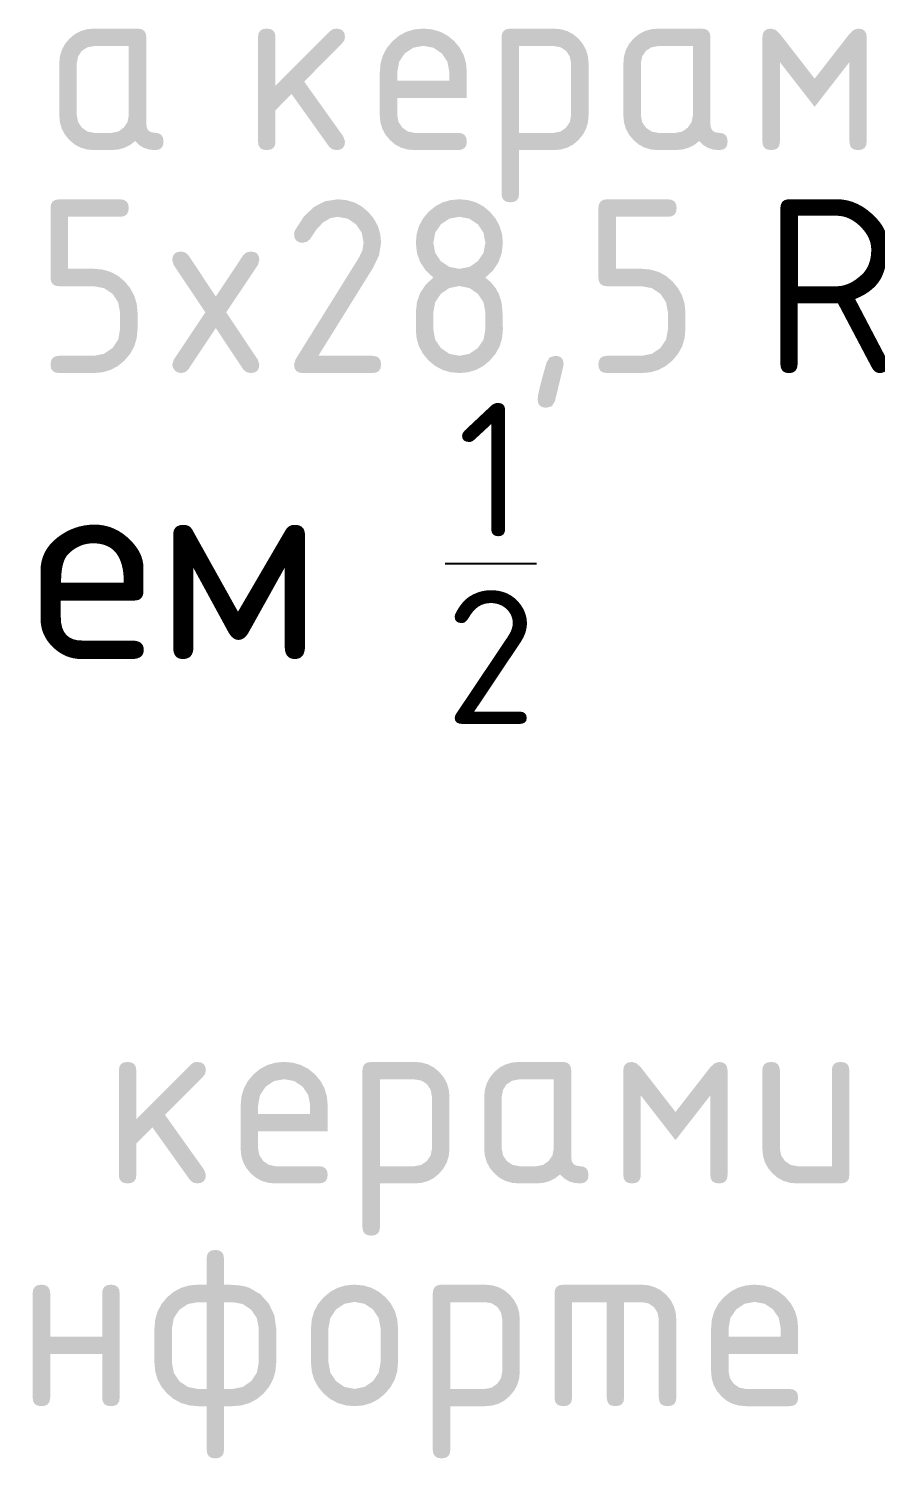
# Model space of a CAD drawing. Header units: millimetres. Extents: x 0 to 1189, y 0 to 841.
# Drawn here: x 1029.61 to 1044.37, y 331.33 to 356.24 of the extents above; entities that cross this region are included whole.
import ezdxf

# ---------------------------------------------------------------- set-up
doc = ezdxf.new("R2010")
doc.units = ezdxf.units.MM

msp = doc.modelspace()

# ---------------------------------------------------------------- hatches: boundary and pattern name
h = msp.add_hatch(color=7)
h.paths.add_polyline_path([(1031.36032, 355.939711), (1030.755086, 355.939711), (1030.637333, 355.917938), (1030.539009, 355.854824), (1030.475895, 355.756569), (1030.454122, 355.639298), (1030.454122, 354.733101), (1030.476447, 354.617483), (1030.543419, 354.517575), (1030.641191, 354.450603), (1030.755086, 354.428278), (1031.059357, 354.428278), (1031.174905, 354.450603), (1031.271023, 354.517575), (1031.337996, 354.615829), (1031.36032, 354.733101)])
h.paths.add_polyline_path([(1031.965555, 354.276143), (1031.956106, 354.209954), (1031.928003, 354.163764), (1031.881606, 354.136694), (1031.817278, 354.127866), (1031.714881, 354.137444), (1031.623181, 354.166451), (1031.541713, 354.215303), (1031.470012, 354.284411), (1031.380345, 354.215303), (1031.282254, 354.166451), (1031.175379, 354.137444), (1031.059357, 354.127866), (1030.755086, 354.127866), (1030.632673, 354.138331), (1030.520337, 354.170241), (1030.41844, 354.224372), (1030.327343, 354.301499), (1030.249527, 354.394517), (1030.19388, 354.496629), (1030.160454, 354.609077), (1030.1493, 354.733101), (1030.1493, 355.639298), (1030.160454, 355.761462), (1030.19388, 355.874116), (1030.249527, 355.977262), (1030.327343, 356.0709), (1030.41844, 356.146167), (1030.520337, 356.200504), (1030.632673, 356.233448), (1030.755086, 356.244533), (1031.512456, 356.244533), (1031.579334, 356.235085), (1031.62704, 356.206981), (1031.655625, 356.160584), (1031.665142, 356.096256), (1031.665142, 354.580965), (1031.674651, 354.514087), (1031.703176, 354.466381), (1031.750718, 354.437796), (1031.817278, 354.428278), (1031.881606, 354.41877), (1031.928003, 354.390245), (1031.956106, 354.342702)])
h = msp.add_hatch(color=7)
h.dxf.hatch_style = 2
h.paths.add_polyline_path([(1033.915765, 355.249589), (1034.868265, 356.202089), (1034.914774, 356.234473), (1034.974098, 356.244533), (1035.040976, 356.235085), (1035.088682, 356.206981), (1035.117268, 356.160584), (1035.126785, 356.096256), (1035.11452, 356.038585), (1035.079931, 355.990423), (1034.415166, 355.321798), (1035.097019, 354.364889), (1035.126785, 354.276143), (1035.117268, 354.209954), (1035.088682, 354.163764), (1035.040976, 354.136694), (1034.974098, 354.127866), (1034.9012, 354.143645), (1034.847319, 354.191256), (1034.195231, 355.105722), (1033.915765, 354.822397), (1033.915765, 354.276143), (1033.906256, 354.209954), (1033.877731, 354.163764), (1033.830189, 354.136694), (1033.763629, 354.127866), (1033.696751, 354.136694), (1033.649045, 354.163764), (1033.62046, 354.209954), (1033.610943, 354.276143), (1033.610943, 356.096256), (1033.62046, 356.160584), (1033.649045, 356.206981), (1033.696751, 356.235085), (1033.763629, 356.244533), (1033.830189, 356.235085), (1033.877731, 356.206981), (1033.906256, 356.160584), (1033.915765, 356.096256)])
h = msp.add_hatch(color=7)
h.paths.add_polyline_path([(1036.490509, 355.94412), (1036.315498, 355.911805), (1036.168599, 355.812931), (1036.069725, 355.666032), (1036.03741, 355.491022), (1036.03741, 355.338335), (1036.943608, 355.338335), (1036.943608, 355.491022), (1036.911293, 355.666032), (1036.812418, 355.812931), (1036.66552, 355.911805)])
h.paths.add_polyline_path([(1036.03741, 355.034064), (1036.03741, 354.733101), (1036.059734, 354.617483), (1036.126707, 354.517575), (1036.224478, 354.450603), (1036.338373, 354.428278), (1037.095743, 354.428278), (1037.162621, 354.41877), (1037.210327, 354.390245), (1037.238913, 354.342702), (1037.24843, 354.276143), (1037.238913, 354.209954), (1037.210327, 354.163764), (1037.162621, 354.136694), (1037.095743, 354.127866), (1036.338373, 354.127866), (1036.21596, 354.138331), (1036.103624, 354.170241), (1036.001727, 354.224372), (1035.91063, 354.301499), (1035.832814, 354.394517), (1035.777167, 354.496629), (1035.743741, 354.609077), (1035.732588, 354.733101), (1035.732588, 355.486612), (1035.746187, 355.639118), (1035.787227, 355.779376), (1035.856068, 355.907749), (1035.953074, 356.024598), (1036.069604, 356.121285), (1036.197813, 356.189962), (1036.338012, 356.230942), (1036.490509, 356.244533), (1036.643006, 356.231002), (1036.783204, 356.190445), (1036.911413, 356.122912), (1037.027944, 356.028456), (1037.124949, 355.911926), (1037.19379, 355.783717), (1037.23483, 355.643519), (1037.24843, 355.491022), (1037.24843, 355.034064)])
h = msp.add_hatch(color=7)
h.paths.add_polyline_path([(1037.854233, 356.096256), (1037.86375, 356.160584), (1037.892335, 356.206981), (1037.940041, 356.235085), (1038.006919, 356.244533), (1038.764289, 356.244533), (1038.886702, 356.233448), (1038.999038, 356.200504), (1039.100935, 356.146167), (1039.192032, 356.0709), (1039.269848, 355.977262), (1039.325495, 355.874116), (1039.358921, 355.761462), (1039.370075, 355.639298), (1039.370075, 354.733101), (1039.358921, 354.610937), (1039.325495, 354.498283), (1039.269848, 354.395137), (1039.192032, 354.301499), (1039.100935, 354.224372), (1038.999038, 354.170241), (1038.886702, 354.138331), (1038.764289, 354.127866), (1038.159055, 354.127866), (1038.159055, 353.366087), (1038.149546, 353.301758), (1038.121021, 353.255361), (1038.073478, 353.227258), (1038.006919, 353.21781), (1037.940041, 353.227258), (1037.892335, 353.255361), (1037.86375, 353.301758), (1037.854233, 353.366087)])
h.paths.add_polyline_path([(1038.159055, 355.939711), (1038.159055, 354.428278), (1038.764289, 354.428278), (1038.879837, 354.450603), (1038.975956, 354.517575), (1039.042928, 354.615829), (1039.065253, 354.733101), (1039.065253, 355.639298), (1039.04348, 355.756569), (1038.980365, 355.854824), (1038.882042, 355.919591), (1038.764289, 355.939711)])
h = msp.add_hatch(color=7)
h.paths.add_polyline_path([(1041.186897, 355.939711), (1040.581663, 355.939711), (1040.46391, 355.917938), (1040.365587, 355.854824), (1040.302473, 355.756569), (1040.2807, 355.639298), (1040.2807, 354.733101), (1040.303024, 354.617483), (1040.369996, 354.517575), (1040.467768, 354.450603), (1040.581663, 354.428278), (1040.885934, 354.428278), (1041.001482, 354.450603), (1041.097601, 354.517575), (1041.164573, 354.615829), (1041.186897, 354.733101)])
h.paths.add_polyline_path([(1041.792132, 354.276143), (1041.782684, 354.209954), (1041.75458, 354.163764), (1041.708183, 354.136694), (1041.643855, 354.127866), (1041.541458, 354.137444), (1041.449758, 354.166451), (1041.36829, 354.215303), (1041.296589, 354.284411), (1041.206922, 354.215303), (1041.108832, 354.166451), (1041.001956, 354.137444), (1040.885934, 354.127866), (1040.581663, 354.127866), (1040.45925, 354.138331), (1040.346914, 354.170241), (1040.245017, 354.224372), (1040.15392, 354.301499), (1040.076104, 354.394517), (1040.020457, 354.496629), (1039.987031, 354.609077), (1039.975877, 354.733101), (1039.975877, 355.639298), (1039.987031, 355.761462), (1040.020457, 355.874116), (1040.076104, 355.977262), (1040.15392, 356.0709), (1040.245017, 356.146167), (1040.346914, 356.200504), (1040.45925, 356.233448), (1040.581663, 356.244533), (1041.339033, 356.244533), (1041.405911, 356.235085), (1041.453617, 356.206981), (1041.482202, 356.160584), (1041.491719, 356.096256), (1041.491719, 354.580965), (1041.501228, 354.514087), (1041.529753, 354.466381), (1041.577296, 354.437796), (1041.643855, 354.428278), (1041.708183, 354.41877), (1041.75458, 354.390245), (1041.782684, 354.342702)])
h = msp.add_hatch(color=7)
h.dxf.hatch_style = 2
h.paths.add_polyline_path([(1043.308286, 354.881377), (1042.703052, 355.660245), (1042.703052, 354.276143), (1042.693544, 354.209954), (1042.665018, 354.163764), (1042.617476, 354.136694), (1042.550917, 354.127866), (1042.484039, 354.136694), (1042.436333, 354.163764), (1042.407747, 354.209954), (1042.39823, 354.276143), (1042.39823, 356.096256), (1042.407747, 356.160584), (1042.436333, 356.206981), (1042.484039, 356.235085), (1042.550917, 356.244533), (1042.626984, 356.221726), (1042.703052, 356.151377), (1043.308286, 355.37251), (1043.914072, 356.151377), (1043.99014, 356.221726), (1044.066207, 356.244533), (1044.130536, 356.235085), (1044.176933, 356.206981), (1044.205036, 356.160584), (1044.214484, 356.096256), (1044.214484, 354.276143), (1044.205036, 354.209954), (1044.176933, 354.163764), (1044.130536, 354.136694), (1044.066207, 354.127866), (1043.999648, 354.136694), (1043.952106, 354.163764), (1043.92358, 354.209954), (1043.914072, 354.276143), (1043.914072, 355.660245)])
h = msp.add_hatch(color=7)
h.dxf.hatch_style = 2
h.paths.add_polyline_path([(1029.996134, 351.907342), (1029.996134, 353.118362), (1030.005651, 353.184921), (1030.034236, 353.232464), (1030.081942, 353.260989), (1030.14882, 353.270498), (1031.207154, 353.270498), (1031.273713, 353.260989), (1031.321255, 353.232464), (1031.349781, 353.184921), (1031.359289, 353.118362), (1031.349781, 353.051484), (1031.321255, 353.003778), (1031.273713, 352.975193), (1031.207154, 352.965675), (1030.300956, 352.965675), (1030.300956, 352.060029), (1030.754055, 352.060029), (1030.904631, 352.046429), (1031.044614, 352.00539), (1031.172711, 351.936548), (1031.287631, 351.839543), (1031.385007, 351.720532), (1031.4552, 351.591496), (1031.497696, 351.452124), (1031.511976, 351.302108), (1031.511976, 351.001695), (1031.497696, 350.84919), (1031.4552, 350.708931), (1031.385007, 350.580558), (1031.287631, 350.463709), (1031.170851, 350.367023), (1031.04296, 350.298345), (1030.904011, 350.257365), (1030.754055, 350.243774), (1030.14882, 350.243774), (1030.081942, 350.252602), (1030.034236, 350.279672), (1030.005651, 350.325862), (1029.996134, 350.392051), (1030.005651, 350.458611), (1030.034236, 350.506153), (1030.081942, 350.534678), (1030.14882, 350.544187), (1030.754055, 350.544187), (1030.929065, 350.578707), (1031.075964, 350.679786), (1031.174839, 350.824824), (1031.207154, 351.001695), (1031.207154, 351.302108), (1031.174839, 351.477119), (1031.075964, 351.624017), (1030.929065, 351.722892), (1030.754055, 351.755207), (1030.14882, 351.755207), (1030.081942, 351.764715), (1030.034236, 351.793241), (1030.005651, 351.840783)])
h = msp.add_hatch(color=7)
h.dxf.hatch_style = 2
h.paths.add_polyline_path([(1034.997178, 353.270498), (1035.147754, 353.256984), (1035.287737, 353.216134), (1035.415834, 353.147482), (1035.530754, 353.050563), (1035.62813, 352.933714), (1035.698324, 352.805341), (1035.740819, 352.665082), (1035.755099, 352.512577), (1035.720028, 352.296225), (1035.61509, 352.076565), (1034.66259, 350.544187), (1035.602412, 350.544187), (1035.66929, 350.534678), (1035.716996, 350.506153), (1035.745582, 350.458611), (1035.755099, 350.392051), (1035.745582, 350.325862), (1035.716996, 350.279672), (1035.66929, 350.252602), (1035.602412, 350.243774), (1034.391943, 350.243774), (1034.325065, 350.252602), (1034.277359, 350.279672), (1034.248774, 350.325862), (1034.239257, 350.392051), (1034.264613, 350.480797), (1035.374209, 352.262876), (1035.43126, 352.386279), (1035.450277, 352.512577), (1035.417962, 352.688001), (1035.319087, 352.834486), (1035.172189, 352.93336), (1034.997178, 352.965675), (1034.870088, 352.941896), (1034.748993, 352.870522), (1034.633479, 352.751502), (1034.523133, 352.584786), (1034.468493, 352.531318), (1034.391943, 352.512577), (1034.325065, 352.522171), (1034.277359, 352.550886), (1034.248774, 352.598618), (1034.239257, 352.665263), (1034.251935, 352.724243), (1034.405353, 352.963307), (1034.580114, 353.134003), (1034.777096, 353.236382)])
h = msp.add_hatch(color=7)
h.paths.add_polyline_path([(1037.118739, 350.544187), (1037.29375, 350.578707), (1037.440649, 350.679786), (1037.539523, 350.824824), (1037.571838, 351.001695), (1037.571838, 351.302108), (1037.539523, 351.477119), (1037.440649, 351.624017), (1037.29375, 351.724821), (1037.118739, 351.759065), (1036.943728, 351.724821), (1036.79683, 351.624017), (1036.697955, 351.478772), (1036.66564, 351.302108), (1036.66564, 351.001695), (1036.697955, 350.824824), (1036.79683, 350.679786), (1036.943728, 350.578707)])
h.paths.add_polyline_path([(1037.118739, 350.243774), (1036.966242, 350.257365), (1036.826044, 350.298345), (1036.697835, 350.367023), (1036.581304, 350.463709), (1036.484299, 350.580489), (1036.415457, 350.70838), (1036.374418, 350.847329), (1036.360818, 350.997286), (1036.360818, 351.302108), (1036.379921, 351.480624), (1036.437162, 351.641312), (1036.532436, 351.783706), (1036.66564, 351.907342), (1036.532436, 352.031211), (1036.437162, 352.173579), (1036.379921, 352.334138), (1036.360818, 352.512577), (1036.374418, 352.665082), (1036.415457, 352.805341), (1036.484299, 352.933714), (1036.581304, 353.050563), (1036.697835, 353.147482), (1036.826044, 353.216134), (1036.966242, 353.256984), (1037.118739, 353.270498), (1037.269316, 353.256984), (1037.409299, 353.216134), (1037.537396, 353.147482), (1037.652316, 353.050563), (1037.749691, 352.933714), (1037.819885, 352.805341), (1037.86238, 352.665082), (1037.87666, 352.512577), (1037.857557, 352.334138), (1037.800317, 352.173579), (1037.705043, 352.031211), (1037.571838, 351.907342), (1037.672022, 351.820224), (1037.750708, 351.723443), (1037.808723, 351.61705), (1037.846895, 351.501096), (1037.860382, 351.424159), (1037.869632, 351.314303), (1037.874955, 351.171892), (1037.87666, 350.997286), (1037.86238, 350.847329), (1037.819885, 350.70838), (1037.749691, 350.580489), (1037.652316, 350.463709), (1037.537396, 350.367023), (1037.409299, 350.298345), (1037.269316, 350.257365)])
h.paths.add_polyline_path([(1037.118739, 352.060029), (1037.29375, 352.092344), (1037.440649, 352.191218), (1037.539523, 352.337635), (1037.571838, 352.512577), (1037.539523, 352.688001), (1037.440649, 352.834486), (1037.29375, 352.93336), (1037.118739, 352.965675), (1036.943728, 352.93336), (1036.79683, 352.834486), (1036.697955, 352.688001), (1036.66564, 352.512577), (1036.697955, 352.337635), (1036.79683, 352.191218), (1036.943728, 352.092344)])
h = msp.add_hatch(color=7)
h.dxf.hatch_style = 2
h.paths.add_polyline_path([(1039.540877, 351.907342), (1039.540877, 353.118362), (1039.550394, 353.184921), (1039.578979, 353.232464), (1039.626685, 353.260989), (1039.693563, 353.270498), (1040.751897, 353.270498), (1040.818456, 353.260989), (1040.865998, 353.232464), (1040.894523, 353.184921), (1040.904032, 353.118362), (1040.894523, 353.051484), (1040.865998, 353.003778), (1040.818456, 352.975193), (1040.751897, 352.965675), (1039.845699, 352.965675), (1039.845699, 352.060029), (1040.298798, 352.060029), (1040.449374, 352.046429), (1040.589357, 352.00539), (1040.717454, 351.936548), (1040.832374, 351.839543), (1040.92975, 351.720532), (1040.999943, 351.591496), (1041.042439, 351.452124), (1041.056719, 351.302108), (1041.056719, 351.001695), (1041.042439, 350.84919), (1040.999943, 350.708931), (1040.92975, 350.580558), (1040.832374, 350.463709), (1040.715594, 350.367023), (1040.587703, 350.298345), (1040.448754, 350.257365), (1040.298798, 350.243774), (1039.693563, 350.243774), (1039.626685, 350.252602), (1039.578979, 350.279672), (1039.550394, 350.325862), (1039.540877, 350.392051), (1039.550394, 350.458611), (1039.578979, 350.506153), (1039.626685, 350.534678), (1039.693563, 350.544187), (1040.298798, 350.544187), (1040.473808, 350.578707), (1040.620707, 350.679786), (1040.719582, 350.824824), (1040.751897, 351.001695), (1040.751897, 351.302108), (1040.719582, 351.477119), (1040.620707, 351.624017), (1040.473808, 351.722892), (1040.298798, 351.755207), (1039.693563, 351.755207), (1039.626685, 351.764715), (1039.578979, 351.793241), (1039.550394, 351.840783)])
h = msp.add_hatch(color=7)
h.dxf.hatch_style = 2
h.paths.add_polyline_path([(1033.057517, 351.302108), (1033.608181, 350.476387), (1033.633537, 350.392051), (1033.62402, 350.325862), (1033.595434, 350.279672), (1033.547728, 350.252602), (1033.480851, 350.243774), (1033.407952, 350.259553), (1033.354071, 350.307164), (1032.875616, 351.027051), (1032.397161, 350.307164), (1032.34328, 350.259553), (1032.270382, 350.243774), (1032.212711, 350.253834), (1032.164548, 350.286218), (1032.12996, 350.336034), (1032.117695, 350.392051), (1032.143051, 350.476387), (1032.693715, 351.302108), (1032.143051, 352.123419), (1032.117695, 352.212164), (1032.127212, 352.276493), (1032.155798, 352.32289), (1032.203504, 352.350993), (1032.270382, 352.360441), (1032.34328, 352.344663), (1032.397161, 352.297051), (1032.875616, 351.577164), (1033.354071, 352.297051), (1033.407952, 352.344663), (1033.480851, 352.360441), (1033.547728, 352.351613), (1033.595434, 352.324543), (1033.62402, 352.278353), (1033.633537, 352.212164), (1033.608181, 352.123419)])
h = msp.add_hatch(color=7)
h.dxf.hatch_style = 2
h.paths.add_polyline_path([(1038.787202, 350.544187), (1038.85153, 350.535359), (1038.897927, 350.508289), (1038.926031, 350.462099), (1038.935479, 350.39591), (1038.92597, 350.348419), (1038.897445, 350.225171), (1038.849903, 350.026475), (1038.783343, 349.752642), (1038.731322, 349.667065), (1038.635066, 349.63854), (1038.568189, 349.647368), (1038.520483, 349.674438), (1038.491897, 349.720628), (1038.48238, 349.786817), (1038.491957, 349.866941), (1038.520965, 350.000344), (1038.569816, 350.1878), (1038.638925, 350.430085), (1038.6926, 350.515661)])
h = msp.add_hatch(color=7)
h.dxf.hatch_style = 2
h.paths.add_polyline_path([(1031.491647, 337.2473), (1032.444147, 338.1998), (1032.490656, 338.232184), (1032.54998, 338.242244), (1032.616858, 338.232796), (1032.664564, 338.204692), (1032.69315, 338.158296), (1032.702667, 338.093967), (1032.690402, 338.036296), (1032.655814, 337.988134), (1031.991048, 337.31951), (1032.672901, 336.3626), (1032.702667, 336.273854), (1032.69315, 336.207665), (1032.664564, 336.161475), (1032.616858, 336.134405), (1032.54998, 336.125577), (1032.477082, 336.141356), (1032.423201, 336.188967), (1031.771113, 337.103433), (1031.491647, 336.820109), (1031.491647, 336.273854), (1031.482139, 336.207665), (1031.453613, 336.161475), (1031.406071, 336.134405), (1031.339512, 336.125577), (1031.272634, 336.134405), (1031.224928, 336.161475), (1031.196342, 336.207665), (1031.186825, 336.273854), (1031.186825, 338.093967), (1031.196342, 338.158296), (1031.224928, 338.204692), (1031.272634, 338.232796), (1031.339512, 338.242244), (1031.406071, 338.232796), (1031.453613, 338.204692), (1031.482139, 338.158296), (1031.491647, 338.093967)])
h = msp.add_hatch(color=7)
h.paths.add_polyline_path([(1034.066496, 337.941832), (1033.891486, 337.909517), (1033.744587, 337.810642), (1033.645712, 337.663744), (1033.613397, 337.488733), (1033.613397, 337.336046), (1034.519595, 337.336046), (1034.519595, 337.488733), (1034.48728, 337.663744), (1034.388406, 337.810642), (1034.241507, 337.909517)])
h.paths.add_polyline_path([(1033.613397, 337.031775), (1033.613397, 336.730812), (1033.635722, 336.615194), (1033.702694, 336.515287), (1033.800466, 336.448314), (1033.914361, 336.42599), (1034.671731, 336.42599), (1034.738609, 336.416481), (1034.786315, 336.387956), (1034.8149, 336.340413), (1034.824417, 336.273854), (1034.8149, 336.207665), (1034.786315, 336.161475), (1034.738609, 336.134405), (1034.671731, 336.125577), (1033.914361, 336.125577), (1033.791948, 336.136042), (1033.679612, 336.167952), (1033.577715, 336.222083), (1033.486618, 336.29921), (1033.408802, 336.392228), (1033.353155, 336.49434), (1033.319729, 336.606788), (1033.308575, 336.730812), (1033.308575, 337.484323), (1033.322175, 337.636829), (1033.363215, 337.777087), (1033.432056, 337.90546), (1033.529061, 338.022309), (1033.645592, 338.118996), (1033.773801, 338.187674), (1033.913999, 338.228653), (1034.066496, 338.242244), (1034.218994, 338.228713), (1034.359192, 338.188156), (1034.487401, 338.120623), (1034.603931, 338.026168), (1034.700937, 337.909637), (1034.769778, 337.781428), (1034.810818, 337.64123), (1034.824417, 337.488733), (1034.824417, 337.031775)])
h = msp.add_hatch(color=7)
h.paths.add_polyline_path([(1035.430326, 338.093967), (1035.439843, 338.158296), (1035.468429, 338.204692), (1035.516134, 338.232796), (1035.583012, 338.242244), (1036.340382, 338.242244), (1036.462795, 338.231159), (1036.575131, 338.198216), (1036.677028, 338.143878), (1036.768125, 338.068611), (1036.845941, 337.974973), (1036.901588, 337.871827), (1036.935014, 337.759173), (1036.946168, 337.63701), (1036.946168, 336.730812), (1036.935014, 336.608649), (1036.901588, 336.495994), (1036.845941, 336.392848), (1036.768125, 336.29921), (1036.677028, 336.222083), (1036.575131, 336.167952), (1036.462795, 336.136042), (1036.340382, 336.125577), (1035.735148, 336.125577), (1035.735148, 335.363798), (1035.725639, 335.299469), (1035.697114, 335.253072), (1035.649572, 335.224969), (1035.583012, 335.215521), (1035.516134, 335.224969), (1035.468429, 335.253072), (1035.439843, 335.299469), (1035.430326, 335.363798)])
h.paths.add_polyline_path([(1035.735148, 337.937422), (1035.735148, 336.42599), (1036.340382, 336.42599), (1036.455931, 336.448314), (1036.552049, 336.515287), (1036.619021, 336.613541), (1036.641346, 336.730812), (1036.641346, 337.63701), (1036.619573, 337.754281), (1036.556459, 337.852535), (1036.458136, 337.917303), (1036.340382, 337.937422)])
h = msp.add_hatch(color=7)
h.paths.add_polyline_path([(1038.763096, 337.937422), (1038.157862, 337.937422), (1038.040108, 337.915649), (1037.941785, 337.852535), (1037.878671, 337.754281), (1037.856898, 337.63701), (1037.856898, 336.730812), (1037.879222, 336.615194), (1037.946195, 336.515287), (1038.043967, 336.448314), (1038.157862, 336.42599), (1038.462133, 336.42599), (1038.577681, 336.448314), (1038.673799, 336.515287), (1038.740772, 336.613541), (1038.763096, 336.730812)])
h.paths.add_polyline_path([(1039.36833, 336.273854), (1039.358882, 336.207665), (1039.330779, 336.161475), (1039.284382, 336.134405), (1039.220054, 336.125577), (1039.117657, 336.135155), (1039.025957, 336.164162), (1038.944489, 336.213014), (1038.872788, 336.282122), (1038.783121, 336.213014), (1038.68503, 336.164162), (1038.578155, 336.135155), (1038.462133, 336.125577), (1038.157862, 336.125577), (1038.035449, 336.136042), (1037.923113, 336.167952), (1037.821216, 336.222083), (1037.730119, 336.29921), (1037.652303, 336.392228), (1037.596656, 336.49434), (1037.56323, 336.606788), (1037.552076, 336.730812), (1037.552076, 337.63701), (1037.56323, 337.759173), (1037.596656, 337.871827), (1037.652303, 337.974973), (1037.730119, 338.068611), (1037.821216, 338.143878), (1037.923113, 338.198216), (1038.035449, 338.231159), (1038.157862, 338.242244), (1038.915232, 338.242244), (1038.982109, 338.232796), (1039.029815, 338.204692), (1039.058401, 338.158296), (1039.067918, 338.093967), (1039.067918, 336.578676), (1039.077427, 336.511798), (1039.105952, 336.464092), (1039.153494, 336.435507), (1039.220054, 336.42599), (1039.284382, 336.416481), (1039.330779, 336.387956), (1039.358882, 336.340413)])
h = msp.add_hatch(color=7)
h.dxf.hatch_style = 2
h.paths.add_polyline_path([(1040.88459, 336.879089), (1040.279356, 337.657956), (1040.279356, 336.273854), (1040.269848, 336.207665), (1040.241322, 336.161475), (1040.19378, 336.134405), (1040.127221, 336.125577), (1040.060343, 336.134405), (1040.012637, 336.161475), (1039.984051, 336.207665), (1039.974534, 336.273854), (1039.974534, 338.093967), (1039.984051, 338.158296), (1040.012637, 338.204692), (1040.060343, 338.232796), (1040.127221, 338.242244), (1040.203288, 338.219437), (1040.279356, 338.149089), (1040.88459, 337.370221), (1041.490376, 338.149089), (1041.566444, 338.219437), (1041.642512, 338.242244), (1041.70684, 338.232796), (1041.753237, 338.204692), (1041.78134, 338.158296), (1041.790788, 338.093967), (1041.790788, 336.273854), (1041.78134, 336.207665), (1041.753237, 336.161475), (1041.70684, 336.134405), (1041.642512, 336.125577), (1041.575952, 336.134405), (1041.52841, 336.161475), (1041.499885, 336.207665), (1041.490376, 336.273854), (1041.490376, 337.657956)])
h = msp.add_hatch(color=7)
h.dxf.hatch_style = 2
h.paths.add_polyline_path([(1043.912834, 338.093967), (1043.912834, 336.273854), (1043.903317, 336.207665), (1043.874731, 336.161475), (1043.827025, 336.134405), (1043.760147, 336.125577), (1043.002778, 336.125577), (1042.880365, 336.136042), (1042.768029, 336.167952), (1042.666132, 336.222083), (1042.575035, 336.29921), (1042.497218, 336.392228), (1042.441572, 336.49434), (1042.408146, 336.606788), (1042.396992, 336.730812), (1042.396992, 338.093967), (1042.406509, 338.158296), (1042.435095, 338.204692), (1042.482801, 338.232796), (1042.549679, 338.242244), (1042.616238, 338.232796), (1042.66378, 338.204692), (1042.692306, 338.158296), (1042.701814, 338.093967), (1042.701814, 336.730812), (1042.724138, 336.615194), (1042.791111, 336.515287), (1042.888883, 336.448314), (1043.002778, 336.42599), (1043.608012, 336.42599), (1043.608012, 338.093967), (1043.61752, 338.158296), (1043.646046, 338.204692), (1043.693588, 338.232796), (1043.760147, 338.242244), (1043.827025, 338.232796), (1043.874731, 338.204692), (1043.903317, 338.158296)])
h = msp.add_hatch(color=7)
h.paths.add_polyline_path([(1032.717119, 332.545426), (1032.717119, 334.056858), (1032.564983, 334.056858), (1032.389973, 334.024543), (1032.243074, 333.925669), (1032.144199, 333.779183), (1032.111884, 333.603759), (1032.111884, 332.998525), (1032.144199, 332.824961), (1032.243074, 332.676615), (1032.389973, 332.579394), (1032.564983, 332.545426)])
h.paths.add_polyline_path([(1032.717119, 332.245013), (1032.564983, 332.245013), (1032.412486, 332.258604), (1032.272288, 332.299584), (1032.144079, 332.368262), (1032.027548, 332.464948), (1031.930543, 332.581728), (1031.861702, 332.709619), (1031.820662, 332.848568), (1031.807062, 332.998525), (1031.807062, 333.603759), (1031.820662, 333.756265), (1031.861702, 333.896523), (1031.930543, 334.024896), (1032.027548, 334.141745), (1032.144079, 334.238432), (1032.272288, 334.30711), (1032.412486, 334.348089), (1032.564983, 334.36168), (1032.717119, 334.36168), (1032.717119, 334.818638), (1032.726644, 334.882966), (1032.754877, 334.929363), (1032.8013, 334.957466), (1032.865396, 334.966914), (1032.932274, 334.957466), (1032.97998, 334.929363), (1033.008565, 334.882966), (1033.018082, 334.818638), (1033.018082, 334.36168), (1033.162458, 334.358416), (1033.284664, 334.348382), (1033.384649, 334.331217), (1033.462362, 334.306559), (1033.655632, 334.192457), (1033.801359, 334.027092), (1033.896375, 333.826588), (1033.928139, 333.603759), (1033.928139, 332.998525), (1033.914005, 332.848568), (1033.872122, 332.709619), (1033.803263, 332.581728), (1033.708204, 332.464948), (1033.591355, 332.368262), (1033.462982, 332.299584), (1033.322724, 332.258604), (1033.170218, 332.245013), (1033.018082, 332.245013), (1033.018082, 331.483234), (1033.008565, 331.418905), (1032.97998, 331.372508), (1032.932274, 331.344405), (1032.865396, 331.334957), (1032.8013, 331.344405), (1032.754877, 331.372508), (1032.726644, 331.418905), (1032.717119, 331.483234)])
h.paths.add_polyline_path([(1033.018082, 332.545426), (1033.170218, 332.545426), (1033.345642, 332.579946), (1033.492127, 332.681025), (1033.591002, 332.826959), (1033.623317, 332.998525), (1033.623317, 333.603759), (1033.591002, 333.779183), (1033.492127, 333.925669), (1033.345642, 334.024543), (1033.170218, 334.056858), (1033.018082, 334.056858)])
h = msp.add_hatch(color=7)
h.dxf.hatch_style = 2
h.paths.add_polyline_path([(1029.990365, 333.151211), (1029.990365, 332.39329), (1029.980856, 332.327101), (1029.952331, 332.280911), (1029.904788, 332.253841), (1029.838229, 332.245013), (1029.771351, 332.253841), (1029.723645, 332.280911), (1029.69506, 332.327101), (1029.685543, 332.39329), (1029.685543, 334.213403), (1029.69506, 334.277732), (1029.723645, 334.324128), (1029.771351, 334.352232), (1029.838229, 334.36168), (1029.904788, 334.352232), (1029.952331, 334.324128), (1029.980856, 334.277732), (1029.990365, 334.213403), (1029.990365, 333.455482), (1030.896562, 333.455482), (1030.896562, 334.213403), (1030.906071, 334.277732), (1030.934596, 334.324128), (1030.982139, 334.352232), (1031.048698, 334.36168), (1031.115576, 334.352232), (1031.163282, 334.324128), (1031.191867, 334.277732), (1031.201385, 334.213403), (1031.201385, 332.39329), (1031.191867, 332.327101), (1031.163282, 332.280911), (1031.115576, 332.253841), (1031.048698, 332.245013), (1030.982139, 332.253841), (1030.934596, 332.280911), (1030.906071, 332.327101), (1030.896562, 332.39329), (1030.896562, 333.151211)])
h = msp.add_hatch(color=7)
h.paths.add_polyline_path([(1034.534233, 332.998525), (1034.534233, 333.603759), (1034.547832, 333.756265), (1034.588872, 333.896523), (1034.657714, 334.024896), (1034.754719, 334.141745), (1034.871249, 334.238432), (1034.999458, 334.30711), (1035.139657, 334.348089), (1035.292154, 334.36168), (1035.444651, 334.348149), (1035.584849, 334.307592), (1035.713058, 334.24006), (1035.829589, 334.145604), (1035.926594, 334.029004), (1035.995435, 333.900313), (1036.036475, 333.758806), (1036.050075, 333.603759), (1036.050075, 332.998525), (1036.035795, 332.848568), (1035.9933, 332.709619), (1035.923106, 332.581728), (1035.82573, 332.464948), (1035.71081, 332.368262), (1035.582713, 332.299584), (1035.44273, 332.258604), (1035.292154, 332.245013), (1035.139657, 332.258604), (1034.999458, 332.299584), (1034.871249, 332.368262), (1034.754719, 332.464948), (1034.657714, 332.581728), (1034.588872, 332.709619), (1034.547832, 332.848568)])
h.paths.add_polyline_path([(1035.745253, 333.002934), (1035.745253, 333.608169), (1035.712938, 333.781733), (1035.614063, 333.930078), (1035.467165, 334.028953), (1035.292154, 334.061268), (1035.117143, 334.028953), (1034.970244, 333.930078), (1034.87137, 333.781733), (1034.839055, 333.608169), (1034.839055, 333.002934), (1034.87137, 332.826063), (1034.970244, 332.681025), (1035.117143, 332.579946), (1035.292154, 332.545426), (1035.467165, 332.579946), (1035.614063, 332.681025), (1035.712938, 332.82751)])
h = msp.add_hatch(color=7)
h.paths.add_polyline_path([(1036.655753, 334.213403), (1036.66527, 334.277732), (1036.693855, 334.324128), (1036.741561, 334.352232), (1036.808439, 334.36168), (1037.565809, 334.36168), (1037.688222, 334.350595), (1037.800558, 334.317652), (1037.902455, 334.263314), (1037.993552, 334.188047), (1038.071368, 334.09441), (1038.127015, 333.991263), (1038.160441, 333.878609), (1038.171595, 333.756446), (1038.171595, 332.850248), (1038.160441, 332.728085), (1038.127015, 332.61543), (1038.071368, 332.512284), (1037.993552, 332.418646), (1037.902455, 332.341519), (1037.800558, 332.287388), (1037.688222, 332.255478), (1037.565809, 332.245013), (1036.960575, 332.245013), (1036.960575, 331.483234), (1036.951066, 331.418905), (1036.922541, 331.372508), (1036.874998, 331.344405), (1036.808439, 331.334957), (1036.741561, 331.344405), (1036.693855, 331.372508), (1036.66527, 331.418905), (1036.655753, 331.483234)])
h.paths.add_polyline_path([(1036.960575, 334.056858), (1036.960575, 332.545426), (1037.565809, 332.545426), (1037.681357, 332.56775), (1037.777476, 332.634723), (1037.844448, 332.732977), (1037.866773, 332.850248), (1037.866773, 333.756446), (1037.845, 333.873717), (1037.781885, 333.971971), (1037.683562, 334.036739), (1037.565809, 334.056858)])
h = msp.add_hatch(color=7)
h.dxf.hatch_style = 2
h.paths.add_polyline_path([(1038.929959, 334.36168), (1040.293114, 334.36168), (1040.414588, 334.350595), (1040.525727, 334.317652), (1040.627358, 334.263314), (1040.720306, 334.188047), (1040.798122, 334.09441), (1040.853769, 333.991263), (1040.887195, 333.878609), (1040.898349, 333.756446), (1040.898349, 332.39329), (1040.888832, 332.327101), (1040.860246, 332.280911), (1040.81254, 332.253841), (1040.745662, 332.245013), (1040.679103, 332.253841), (1040.631561, 332.280911), (1040.603035, 332.327101), (1040.593527, 332.39329), (1040.593527, 333.756446), (1040.571754, 333.873717), (1040.50864, 333.971971), (1040.410385, 334.036739), (1040.293114, 334.056858), (1039.988292, 334.056858), (1039.988292, 332.39329), (1039.978775, 332.327101), (1039.95019, 332.280911), (1039.902484, 332.253841), (1039.835606, 332.245013), (1039.77151, 332.253841), (1039.725087, 332.280911), (1039.696854, 332.327101), (1039.687329, 332.39329), (1039.687329, 334.056858), (1039.082094, 334.056858), (1039.082094, 332.39329), (1039.072586, 332.327101), (1039.044061, 332.280911), (1038.996518, 332.253841), (1038.929959, 332.245013), (1038.863081, 332.253841), (1038.815375, 332.280911), (1038.786789, 332.327101), (1038.777272, 332.39329), (1038.777272, 334.213403), (1038.786789, 334.277732), (1038.815375, 334.324128), (1038.863081, 334.352232)])
h = msp.add_hatch(color=7)
h.paths.add_polyline_path([(1042.262364, 334.061268), (1042.087353, 334.028953), (1041.940454, 333.930078), (1041.84158, 333.78318), (1041.809265, 333.608169), (1041.809265, 333.455482), (1042.715463, 333.455482), (1042.715463, 333.608169), (1042.683148, 333.78318), (1042.584273, 333.930078), (1042.437375, 334.028953)])
h.paths.add_polyline_path([(1041.809265, 333.151211), (1041.809265, 332.850248), (1041.831589, 332.73463), (1041.898562, 332.634723), (1041.996333, 332.56775), (1042.110228, 332.545426), (1042.867598, 332.545426), (1042.934476, 332.535917), (1042.982182, 332.507392), (1043.010768, 332.45985), (1043.020285, 332.39329), (1043.010768, 332.327101), (1042.982182, 332.280911), (1042.934476, 332.253841), (1042.867598, 332.245013), (1042.110228, 332.245013), (1041.987815, 332.255478), (1041.875479, 332.287388), (1041.773582, 332.341519), (1041.682485, 332.418646), (1041.604669, 332.511664), (1041.549022, 332.613776), (1041.515596, 332.726224), (1041.504443, 332.850248), (1041.504443, 333.603759), (1041.518042, 333.756265), (1041.559082, 333.896523), (1041.627924, 334.024896), (1041.724929, 334.141745), (1041.841459, 334.238432), (1041.969668, 334.30711), (1042.109867, 334.348089), (1042.262364, 334.36168), (1042.414861, 334.348149), (1042.555059, 334.307592), (1042.683268, 334.24006), (1042.799799, 334.145604), (1042.896804, 334.029073), (1042.965646, 333.900864), (1043.006685, 333.760666), (1043.020285, 333.608169), (1043.020285, 333.151211)])

# ---------------------------------------------------------------- texts
at = {"color": 7, "attachment_point": 1}
for s, insert, char_height in [('{\\fGOSTCommon|b0|i0|c0|p0;RAL 901\\fGOSTCommon|b0|i0|c204|p0;8\\fGOSTCommon|b0|i0|c0|p0;. }', (1042.400938, 353.284065), 3.040288), ('\\A1;{\\fISOCPEUR|b0|i0|c204|p34;со смещением \\H0.7x;\\S1/2;}', (1006.123062, 349.723548), 3.329924)]:
    msp.add_mtext(s, dxfattribs=dict(at, insert=insert, char_height=char_height))

doc.saveas('drawing.dxf')
